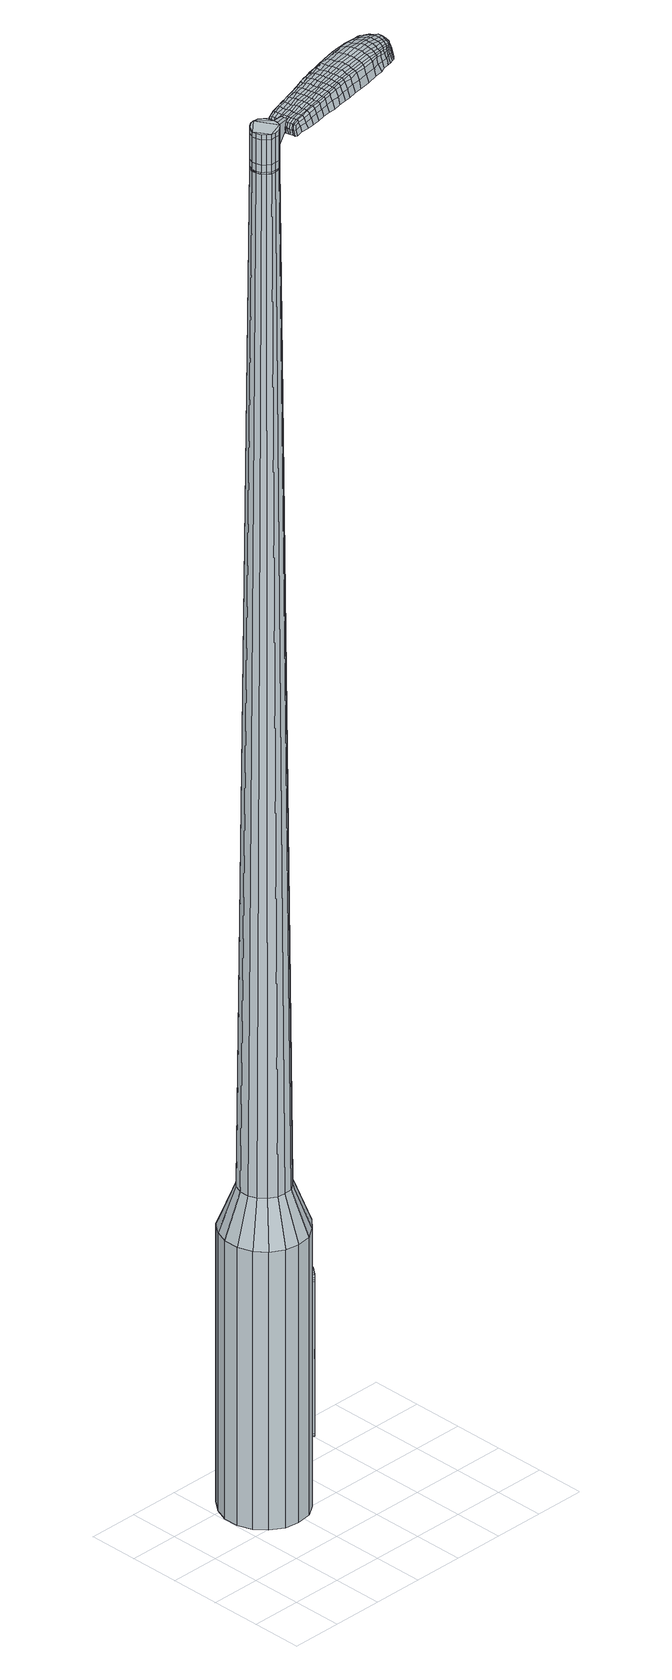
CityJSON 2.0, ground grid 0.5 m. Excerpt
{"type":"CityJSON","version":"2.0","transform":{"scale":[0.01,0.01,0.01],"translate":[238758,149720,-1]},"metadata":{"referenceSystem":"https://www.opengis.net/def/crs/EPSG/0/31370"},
"CityObjects":{
"object1":{"type":"GenericCityObject","attributes":{"cluster":752,"mean_distance_to_centroid":0.268,"new_centroid_x":238758.92,"new_centroid_y":149721.29,"mean_distance_to_camera":9.26,"H1":6.99,"H2":6.5,"Z_final":108.87,"cluster2":-1,"proj_x":238759.28,"proj_y":149723.39,"id_line":48006,"bearing_l":279.86,"distance":2.13,"orientation":"left","G_obj":9.86},"geometry":[{"type":"MultiSurface","lod":"2","boundaries":[[[0,1,2,3]],[[1,4,5,2]],[[4,6,7,5]],[[6,8,9,7]],[[8,10,11,9]],[[10,12,13,11]],[[12,14,15,13]],[[14,16,17,15]],[[16,18,19,17]],[[18,20,21,19]],[[20,22,23,21]],[[22,24,25,23]],[[24,26,27,25]],[[26,28,29,27]],[[28,30,31,29]],[[30,32,33,31]],[[32,34,35,33]],[[34,0,3,35]],[[36,37,38,39]],[[38,40,41,42]],[[41,43,42]],[[42,44,45,46]],[[45,47,46]],[[46,48,49,50]],[[49,51,50]],[[42,46,50,38]],[[50,52,39,38]],[[53,36,39]],[[2,5,7,35]],[[7,9,11,15]],[[11,13,15]],[[15,17,19,23]],[[19,21,23]],[[23,25,27,31]],[[27,29,31]],[[15,23,31,7]],[[31,33,35,7]],[[3,2,35]],[[1,0,54,55]],[[0,34,56,54]],[[34,32,57,56]],[[32,30,58,57]],[[30,28,59,58]],[[28,26,60,59]],[[26,24,61,60]],[[24,22,62,61]],[[22,20,63,62]],[[20,18,64,63]],[[18,16,65,64]],[[16,14,66,65]],[[14,12,67,66]],[[12,10,68,67]],[[10,8,69,68]],[[8,6,70,69]],[[6,4,71,70]],[[4,1,55,71]],[[55,54,72,73]],[[54,56,74,72]],[[56,57,75,74]],[[57,58,76,75]],[[58,59,77,76]],[[59,60,78,77]],[[60,61,79,78]],[[61,62,80,79]],[[62,63,81,80]],[[63,64,82,81]],[[64,65,83,82]],[[65,66,84,83]],[[66,67,85,84]],[[67,68,86,85]],[[68,69,87,86]],[[69,70,88,87]],[[70,71,89,88]],[[71,55,73,89]],[[72,90,91,73]],[[92,93,90,72]],[[75,94,93,92]],[[95,96,94,75]],[[97,98,96,95]],[[99,100,98,97]],[[79,101,100,99]],[[80,102,101,79]],[[103,104,102,80]],[[105,106,104,103]],[[107,108,106,105]],[[84,109,108,107]],[[110,111,109,84]],[[86,112,111,110]],[[113,114,112,86]],[[115,116,114,113]],[[117,118,116,115]],[[73,91,118,117]],[[119,120,121,122]],[[123,119,122,124]],[[125,123,124,126]],[[127,125,126,128]],[[129,127,128,130]],[[131,129,130,132]],[[133,131,132,134]],[[135,133,134,136]],[[137,135,136,138]],[[139,137,138,140]],[[141,139,140,142]],[[143,141,142,144]],[[145,143,144,146]],[[147,145,146,148]],[[149,147,148,150]],[[151,149,150,152]],[[74,92,72]],[[74,75,92]],[[76,95,75]],[[76,77,97,95]],[[77,78,99,97]],[[78,79,99]],[[81,103,80]],[[81,82,105,103]],[[82,83,107,105]],[[83,84,107]],[[85,110,84]],[[85,86,110]],[[87,113,86]],[[87,88,115,113]],[[88,89,117,115]],[[89,73,117]],[[153,118,91]],[[153,154,116,118]],[[154,155,114,116]],[[155,112,114]],[[156,111,112]],[[156,109,111]],[[157,108,109]],[[157,158,106,108]],[[158,159,104,106]],[[159,102,104]],[[160,100,101]],[[160,161,98,100]],[[161,162,96,98]],[[162,94,96]],[[163,93,94]],[[163,90,93]],[[39,52,151,164]],[[91,90,165,152]],[[53,39,164,120]],[[90,163,121,165]],[[36,53,120,119]],[[163,94,122,121]],[[37,36,119,123]],[[94,162,124,122]],[[38,37,123,125]],[[162,161,126,124]],[[40,38,125,127]],[[161,160,128,126]],[[41,40,127,129]],[[160,101,130,128]],[[43,41,129,131]],[[101,102,132,130]],[[42,43,131,133]],[[102,159,134,132]],[[44,42,133,135]],[[159,158,136,134]],[[45,44,135,137]],[[158,157,138,136]],[[47,45,137,139]],[[157,109,140,138]],[[46,47,139,141]],[[109,156,142,140]],[[48,46,141,143]],[[156,112,144,142]],[[49,48,143,145]],[[112,155,146,144]],[[51,49,145,147]],[[155,154,148,146]],[[50,51,147,149]],[[154,153,150,148]],[[52,50,149,151]],[[153,91,152,150]],[[151,152,166,167]],[[152,165,168,166]],[[165,121,169,168]],[[121,120,170,169]],[[120,164,171,170]],[[164,151,167,171]],[[172,173,174,175]],[[176,172,175,177]],[[172,176,178,179]],[[173,172,179,180]],[[181,182,183,184]],[[185,181,184,186]],[[181,185,187,188]],[[182,181,188,189]],[[190,191,192,193]],[[194,190,193,195]],[[190,194,196,197]],[[191,190,197,198]],[[199,200,201,202]],[[203,199,202,204]],[[199,203,205,206]],[[200,199,206,207]],[[208,209,210,211]],[[212,208,211,213]],[[208,212,214,215]],[[209,208,215,216]],[[217,218,219,220]],[[221,217,220,222]],[[217,221,223,224]],[[218,217,224,225]],[[226,227,228,229]],[[218,226,229,219]],[[226,218,225,230]],[[227,226,230,231]],[[232,233,234,235]],[[227,232,235,228]],[[232,227,231,236]],[[233,232,236,237]],[[238,176,177,239]],[[233,238,239,234]],[[238,233,237,240]],[[176,238,240,178]],[[241,242,243,244]],[[245,241,244,246]],[[241,245,247,248]],[[242,241,248,249]],[[250,251,252,253]],[[242,250,253,243]],[[250,242,249,254]],[[251,250,254,255]],[[256,257,258,259]],[[251,256,259,252]],[[256,251,255,260]],[[257,256,260,261]],[[262,263,264,265]],[[257,262,265,258]],[[262,257,261,266]],[[263,262,266,267]],[[268,173,180,269]],[[263,268,269,264]],[[268,263,267,270]],[[173,268,270,174]],[[271,272,273,274]],[[275,271,274,276]],[[271,275,277,278]],[[272,271,278,279]],[[280,281,282,283]],[[272,280,283,273]],[[280,272,279,284]],[[281,280,284,285]],[[286,287,288,289]],[[281,286,289,282]],[[286,281,285,290]],[[287,286,290,291]],[[292,185,186,293]],[[287,292,293,288]],[[292,287,291,294]],[[185,292,294,187]],[[295,296,297,298]],[[299,295,298,300]],[[295,299,301,302]],[[296,295,302,303]],[[304,305,306,307]],[[296,304,307,297]],[[304,296,303,308]],[[305,304,308,309]],[[310,311,312,313]],[[305,310,313,306]],[[310,305,309,314]],[[311,310,314,315]],[[316,317,318,319]],[[311,316,319,312]],[[316,311,315,320]],[[317,316,320,321]],[[322,182,189,323]],[[317,322,323,318]],[[322,317,321,324]],[[182,322,324,183]],[[325,211,210,326]],[[327,325,326,328]],[[325,327,329,330]],[[211,325,330,213]],[[331,327,328,332]],[[333,331,332,334]],[[331,333,335,336]],[[327,331,336,329]],[[337,333,334,338]],[[339,337,338,340]],[[337,339,341,342]],[[333,337,342,335]],[[343,339,340,344]],[[345,343,344,346]],[[343,345,347,348]],[[339,343,348,341]],[[349,345,346,350]],[[200,349,350,201]],[[349,200,207,351]],[[345,349,351,347]],[[352,353,198,197]],[[354,352,197,196]],[[352,354,355,356]],[[353,352,356,357]],[[358,359,357,356]],[[360,358,356,355]],[[358,360,361,362]],[[359,358,362,363]],[[364,365,363,362]],[[366,364,362,361]],[[364,366,367,368]],[[365,364,368,369]],[[370,371,369,368]],[[372,370,368,367]],[[370,372,205,203]],[[371,370,203,204]],[[373,374,375,376]],[[275,373,376,277]],[[373,275,276,377]],[[374,373,377,378]],[[379,194,195,380]],[[374,379,380,375]],[[379,374,378,381]],[[194,379,381,196]],[[382,383,384,385]],[[221,382,385,223]],[[382,221,222,386]],[[383,382,386,387]],[[388,389,390,391]],[[383,388,391,384]],[[388,383,387,392]],[[389,388,392,393]],[[394,191,198,395]],[[389,394,395,390]],[[394,389,393,396]],[[191,394,396,192]],[[397,398,399,400]],[[179,397,400,180]],[[397,179,178,401]],[[398,397,401,402]],[[403,404,405,406]],[[398,403,406,399]],[[403,398,402,407]],[[404,403,407,408]],[[409,202,201,410]],[[404,409,410,405]],[[409,404,408,411]],[[202,409,411,204]],[[412,413,414,415]],[[184,412,415,186]],[[412,184,183,416]],[[413,412,416,417]],[[418,206,205,419]],[[413,418,419,414]],[[418,413,417,420]],[[206,418,420,207]],[[421,422,423,424]],[[299,421,424,301]],[[421,299,300,425]],[[422,421,425,426]],[[427,212,213,428]],[[422,427,428,423]],[[427,422,426,429]],[[212,427,429,214]],[[430,431,432,433]],[[245,430,433,247]],[[430,245,246,434]],[[431,430,434,435]],[[436,437,438,439]],[[431,436,439,432]],[[436,431,435,440]],[[437,436,440,441]],[[442,209,216,443]],[[437,442,443,438]],[[442,437,441,444]],[[209,442,444,210]],[[445,446,435,434]],[[244,445,434,246]],[[445,244,243,447]],[[446,445,447,448]],[[449,450,441,440]],[[446,449,440,435]],[[449,446,448,451]],[[450,449,451,452]],[[453,326,210,444]],[[450,453,444,441]],[[453,450,452,454]],[[326,453,454,328]],[[455,456,457,458]],[[302,455,458,303]],[[455,302,301,424]],[[456,455,424,423]],[[459,330,329,460]],[[456,459,460,457]],[[459,456,423,428]],[[330,459,428,213]],[[461,462,448,447]],[[253,461,447,243]],[[461,253,252,463]],[[462,461,463,464]],[[465,466,452,451]],[[462,465,451,448]],[[465,462,464,467]],[[466,465,467,468]],[[469,332,328,454]],[[466,469,454,452]],[[469,466,468,470]],[[332,469,470,334]],[[471,472,473,474]],[[308,471,474,309]],[[471,308,303,458]],[[472,471,458,457]],[[475,336,335,476]],[[472,475,476,473]],[[475,472,457,460]],[[336,475,460,329]],[[477,478,464,463]],[[259,477,463,252]],[[477,259,258,479]],[[478,477,479,480]],[[481,482,468,467]],[[478,481,467,464]],[[481,478,480,483]],[[482,481,483,484]],[[485,338,334,470]],[[482,485,470,468]],[[485,482,484,486]],[[338,485,486,340]],[[487,488,489,490]],[[314,487,490,315]],[[487,314,309,474]],[[488,487,474,473]],[[491,342,341,492]],[[488,491,492,489]],[[491,488,473,476]],[[342,491,476,335]],[[493,494,480,479]],[[265,493,479,258]],[[493,265,264,495]],[[494,493,495,496]],[[497,498,484,483]],[[494,497,483,480]],[[497,494,496,499]],[[498,497,499,500]],[[501,344,340,486]],[[498,501,486,484]],[[501,498,500,502]],[[344,501,502,346]],[[503,504,505,506]],[[320,503,506,321]],[[503,320,315,490]],[[504,503,490,489]],[[507,348,347,508]],[[504,507,508,505]],[[507,504,489,492]],[[348,507,492,341]],[[509,510,496,495]],[[269,509,495,264]],[[509,269,180,400]],[[510,509,400,399]],[[511,512,500,499]],[[510,511,499,496]],[[511,510,399,406]],[[512,511,406,405]],[[513,350,346,502]],[[512,513,502,500]],[[513,512,405,410]],[[350,513,410,201]],[[514,515,417,416]],[[324,514,416,183]],[[514,324,321,506]],[[515,514,506,505]],[[516,351,207,420]],[[515,516,420,417]],[[516,515,505,508]],[[351,516,508,347]],[[517,518,378,377]],[[274,517,377,276]],[[517,274,273,519]],[[518,517,519,520]],[[521,354,196,381]],[[518,521,381,378]],[[521,518,520,522]],[[354,521,522,355]],[[523,524,525,526]],[[224,523,526,225]],[[523,224,223,385]],[[524,523,385,384]],[[527,528,529,530]],[[524,527,530,525]],[[527,524,384,391]],[[528,527,391,390]],[[531,353,357,532]],[[528,531,532,529]],[[531,528,390,395]],[[353,531,395,198]],[[533,534,520,519]],[[283,533,519,273]],[[533,283,282,535]],[[534,533,535,536]],[[537,360,355,522]],[[534,537,522,520]],[[537,534,536,538]],[[360,537,538,361]],[[539,540,541,542]],[[230,539,542,231]],[[539,230,225,526]],[[540,539,526,525]],[[543,544,545,546]],[[540,543,546,541]],[[543,540,525,530]],[[544,543,530,529]],[[547,359,363,548]],[[544,547,548,545]],[[547,544,529,532]],[[359,547,532,357]],[[549,550,536,535]],[[289,549,535,282]],[[549,289,288,551]],[[550,549,551,552]],[[553,366,361,538]],[[550,553,538,536]],[[553,550,552,554]],[[366,553,554,367]],[[555,556,557,558]],[[236,555,558,237]],[[555,236,231,542]],[[556,555,542,541]],[[559,560,561,562]],[[556,559,562,557]],[[559,556,541,546]],[[560,559,546,545]],[[563,365,369,564]],[[560,563,564,561]],[[563,560,545,548]],[[365,563,548,363]],[[565,566,552,551]],[[293,565,551,288]],[[565,293,186,415]],[[566,565,415,414]],[[567,372,367,554]],[[566,567,554,552]],[[567,566,414,419]],[[372,567,419,205]],[[568,569,402,401]],[[240,568,401,178]],[[568,240,237,558]],[[569,568,558,557]],[[570,571,408,407]],[[569,570,407,402]],[[570,569,557,562]],[[571,570,562,561]],[[572,371,204,411]],[[571,572,411,408]],[[572,571,561,564]],[[371,572,564,369]],[[573,574,575,576]],[[576,575,577,578]],[[579,577,575,580]],[[580,575,574,581]],[[582,583,584,585]],[[585,584,586,587]],[[588,586,584,589]],[[589,584,583,590]],[[591,592,593,594]],[[594,593,595,596]],[[597,595,593,598]],[[598,593,592,599]],[[600,601,602,603]],[[603,602,604,605]],[[606,604,602,607]],[[607,602,601,608]],[[609,610,611,612]],[[612,611,613,614]],[[615,613,611,616]],[[616,611,610,617]],[[618,619,620,621]],[[621,620,622,623]],[[624,622,620,625]],[[625,620,619,626]],[[627,628,629,630]],[[630,629,619,618]],[[626,619,629,631]],[[631,629,628,632]],[[633,634,635,636]],[[636,635,628,627]],[[632,628,635,637]],[[637,635,634,638]],[[578,577,639,640]],[[640,639,634,633]],[[638,634,639,641]],[[641,639,577,579]],[[642,643,644,645]],[[645,644,646,647]],[[648,646,644,649]],[[649,644,643,650]],[[651,652,653,654]],[[654,653,643,642]],[[650,643,653,655]],[[655,653,652,656]],[[657,658,659,660]],[[660,659,652,651]],[[656,652,659,661]],[[661,659,658,662]],[[663,664,665,666]],[[666,665,658,657]],[[662,658,665,667]],[[667,665,664,668]],[[581,574,669,670]],[[670,669,664,663]],[[668,664,669,671]],[[671,669,574,573]],[[672,673,674,675]],[[675,674,676,677]],[[678,676,674,679]],[[679,674,673,680]],[[681,682,683,684]],[[684,683,673,672]],[[680,673,683,685]],[[685,683,682,686]],[[687,688,689,690]],[[690,689,682,681]],[[686,682,689,691]],[[691,689,688,692]],[[587,586,693,694]],[[694,693,688,687]],[[692,688,693,695]],[[695,693,586,588]],[[696,697,698,699]],[[699,698,700,701]],[[702,700,698,703]],[[703,698,697,704]],[[705,706,707,708]],[[708,707,697,696]],[[704,697,707,709]],[[709,707,706,710]],[[711,712,713,714]],[[714,713,706,705]],[[710,706,713,715]],[[715,713,712,716]],[[717,718,719,720]],[[720,719,712,711]],[[716,712,719,721]],[[721,719,718,722]],[[590,583,723,724]],[[724,723,718,717]],[[722,718,723,725]],[[725,723,583,582]],[[609,612,726,727]],[[727,726,728,729]],[[730,728,726,731]],[[731,726,612,614]],[[729,728,732,733]],[[733,732,734,735]],[[736,734,732,737]],[[737,732,728,730]],[[735,734,738,739]],[[739,738,740,741]],[[742,740,738,743]],[[743,738,734,736]],[[741,740,744,745]],[[745,744,746,747]],[[748,746,744,749]],[[749,744,740,742]],[[747,746,750,751]],[[751,750,601,600]],[[608,601,750,752]],[[752,750,746,748]],[[599,753,754,598]],[[598,754,755,597]],[[756,755,754,757]],[[757,754,753,758]],[[758,759,760,757]],[[757,760,761,756]],[[762,761,760,763]],[[763,760,759,764]],[[764,765,766,763]],[[763,766,767,762]],[[768,767,766,769]],[[769,766,765,770]],[[770,771,772,769]],[[769,772,773,768]],[[606,773,772,604]],[[604,772,771,605]],[[774,775,776,777]],[[777,776,676,678]],[[677,676,776,778]],[[778,776,775,779]],[[596,595,780,781]],[[781,780,775,774]],[[779,775,780,782]],[[782,780,595,597]],[[783,784,785,786]],[[786,785,622,624]],[[623,622,785,787]],[[787,785,784,788]],[[789,790,791,792]],[[792,791,784,783]],[[788,784,791,793]],[[793,791,790,794]],[[599,592,795,796]],[[796,795,790,789]],[[794,790,795,797]],[[797,795,592,591]],[[798,799,800,801]],[[801,800,580,581]],[[579,580,800,802]],[[802,800,799,803]],[[804,805,806,807]],[[807,806,799,798]],[[803,799,806,808]],[[808,806,805,809]],[[600,603,810,811]],[[811,810,805,804]],[[809,805,810,812]],[[812,810,603,605]],[[813,814,815,816]],[[816,815,585,587]],[[582,585,815,817]],[[817,815,814,818]],[[606,607,819,820]],[[820,819,814,813]],[[818,814,819,821]],[[821,819,607,608]],[[822,823,824,825]],[[825,824,700,702]],[[700,824,701]],[[701,824,823,826]],[[614,613,827,828]],[[828,827,823,822]],[[826,823,827,829]],[[829,827,613,615]],[[830,831,832]],[[832,831,646,648]],[[647,646,831,833]],[[833,831,830,834]],[[835,836,837,838]],[[838,837,830,832]],[[834,830,837,839]],[[839,837,836,840]],[[617,610,841,842]],[[842,841,836,835]],[[840,836,841,843]],[[843,841,610,609]],[[834,844,845,833]],[[833,845,645,647]],[[642,645,845,846]],[[846,845,844,847]],[[840,848,849,839]],[[839,849,844,834]],[[847,844,849,850]],[[850,849,848,851]],[[609,727,852,843]],[[843,852,848,840]],[[851,848,852,853]],[[853,852,727,729]],[[854,855,856,857]],[[857,856,703,704]],[[702,703,856,825]],[[825,856,855,822]],[[730,731,858,859]],[[859,858,855,854]],[[822,855,858,828]],[[828,858,731,614]],[[847,860,861,846]],[[846,861,654,642]],[[651,654,861,862]],[[862,861,860,863]],[[851,864,865,850]],[[850,865,860,847]],[[863,860,865,866]],[[866,865,864,867]],[[729,733,868,853]],[[853,868,864,851]],[[867,864,868,869]],[[869,868,733,735]],[[870,871,872,873]],[[873,872,709,710]],[[704,709,872,857]],[[857,872,871,854]],[[736,737,874,875]],[[875,874,871,870]],[[854,871,874,859]],[[859,874,737,730]],[[863,876,877,862]],[[862,877,660,651]],[[657,660,877,878]],[[878,877,876,879]],[[867,880,881,866]],[[866,881,876,863]],[[879,876,881,882]],[[882,881,880,883]],[[735,739,884,869]],[[869,884,880,867]],[[883,880,884,885]],[[885,884,739,741]],[[886,887,888,889]],[[889,888,715,716]],[[710,715,888,873]],[[873,888,887,870]],[[742,743,890,891]],[[891,890,887,886]],[[870,887,890,875]],[[875,890,743,736]],[[879,892,893,878]],[[878,893,666,657]],[[663,666,893,894]],[[894,893,892,895]],[[883,896,897,882]],[[882,897,892,879]],[[895,892,897,898]],[[898,897,896,899]],[[741,745,900,885]],[[885,900,896,883]],[[899,896,900,901]],[[901,900,745,747]],[[902,903,904,905]],[[905,904,721,722]],[[716,721,904,889]],[[889,904,903,886]],[[748,749,906,907]],[[907,906,903,902]],[[886,903,906,891]],[[891,906,749,742]],[[895,908,909,894]],[[894,909,670,663]],[[581,670,909,801]],[[801,909,908,798]],[[899,910,911,898]],[[898,911,908,895]],[[798,908,911,807]],[[807,911,910,804]],[[747,751,912,901]],[[901,912,910,899]],[[804,910,912,811]],[[811,912,751,600]],[[818,913,914,817]],[[817,914,725,582]],[[722,725,914,905]],[[905,914,913,902]],[[608,752,915,821]],[[821,915,913,818]],[[902,913,915,907]],[[907,915,752,748]],[[779,916,917,778]],[[778,917,675,677]],[[672,675,917,918]],[[918,917,916,919]],[[597,755,920,782]],[[782,920,916,779]],[[919,916,920,921]],[[921,920,755,756]],[[922,923,924,925]],[[925,924,625,626]],[[624,625,924,786]],[[786,924,923,783]],[[926,927,928,929]],[[929,928,923,922]],[[783,923,928,792]],[[792,928,927,789]],[[758,753,930,931]],[[931,930,927,926]],[[789,927,930,796]],[[796,930,753,599]],[[919,932,933,918]],[[918,933,684,672]],[[681,684,933,934]],[[934,933,932,935]],[[756,761,936,921]],[[921,936,932,919]],[[935,932,936,937]],[[937,936,761,762]],[[938,939,940,941]],[[941,940,631,632]],[[626,631,940,925]],[[925,940,939,922]],[[942,943,944,945]],[[945,944,939,938]],[[922,939,944,929]],[[929,944,943,926]],[[764,759,946,947]],[[947,946,943,942]],[[926,943,946,931]],[[931,946,759,758]],[[935,948,949,934]],[[934,949,690,681]],[[687,690,949,950]],[[950,949,948,951]],[[762,767,952,937]],[[937,952,948,935]],[[951,948,952,953]],[[953,952,767,768]],[[954,955,956,957]],[[957,956,637,638]],[[632,637,956,941]],[[941,956,955,938]],[[958,959,960,961]],[[961,960,955,954]],[[938,955,960,945]],[[945,960,959,942]],[[770,765,962,963]],[[963,962,959,958]],[[942,959,962,947]],[[947,962,765,764]],[[951,964,965,950]],[[950,965,694,687]],[[587,694,965,816]],[[816,965,964,813]],[[768,773,966,953]],[[953,966,964,951]],[[813,964,966,820]],[[820,966,773,606]],[[803,967,968,802]],[[802,968,641,579]],[[638,641,968,957]],[[957,968,967,954]],[[809,969,970,808]],[[808,970,967,803]],[[954,967,970,961]],[[961,970,969,958]],[[605,771,971,812]],[[812,971,969,809]],[[958,969,971,963]],[[963,971,771,770]],[[573,576,175,174]],[[576,578,177,175]],[[588,589,188,187]],[[589,590,189,188]],[[591,594,193,192]],[[594,596,195,193]],[[615,616,215,214]],[[616,617,216,215]],[[618,621,220,219]],[[621,623,222,220]],[[627,630,229,228]],[[630,618,219,229]],[[633,636,235,234]],[[636,627,228,235]],[[578,640,239,177]],[[640,633,234,239]],[[648,649,248,247]],[[649,650,249,248]],[[650,655,254,249]],[[655,656,255,254]],[[656,661,260,255]],[[661,662,261,260]],[[662,667,266,261]],[[667,668,267,266]],[[668,671,270,267]],[[671,573,174,270]],[[678,679,278,277]],[[679,680,279,278]],[[680,685,284,279]],[[685,686,285,284]],[[686,691,290,285]],[[691,692,291,290]],[[692,695,294,291]],[[695,588,187,294]],[[696,699,298,297]],[[699,701,300,298]],[[705,708,307,306]],[[708,696,297,307]],[[711,714,313,312]],[[714,705,306,313]],[[717,720,319,318]],[[720,711,312,319]],[[590,724,323,189]],[[724,717,318,323]],[[774,777,376,375]],[[777,678,277,376]],[[596,781,380,195]],[[781,774,375,380]],[[623,787,386,222]],[[787,788,387,386]],[[788,793,392,387]],[[793,794,393,392]],[[794,797,396,393]],[[797,591,192,396]],[[701,425,300]],[[701,826,426,425]],[[826,829,429,426]],[[829,615,214,429]],[[832,433,432]],[[832,648,247,433]],[[835,838,439,438]],[[838,832,432,439]],[[617,842,443,216]],[[842,835,438,443]],[[972,973,974,975]],[[976,977,975,974]],[[978,979,980,981]],[[982,983,984,985]],[[973,986,987,974]],[[988,976,974,987]],[[989,978,981,990]],[[991,992,983,982]],[[986,993,994,987]],[[994,995,988,987]],[[996,989,990,997]],[[998,992,991,999]],[[993,1000,1001,994]],[[1001,1002,995,994]],[[1003,996,997,1004]],[[1005,998,999,1006]],[[1007,1008,1009,1010]],[[1011,1012,1008,1007]],[[1011,1013,1014,1012]],[[1013,1015,1016,1014]],[[1017,1018,1019,1020]],[[1021,1022,1018,1017]],[[1023,1024,1022,1021]],[[1025,1026,1024,1023]],[[1020,1009,1008,1017]],[[1017,1008,1012,1021]],[[1012,1014,1023,1021]],[[1014,1016,1025,1023]],[[981,980,977,976]],[[990,981,976,988]],[[995,997,990,988]],[[1002,1004,997,995]],[[982,985,979,978]],[[991,982,978,989]],[[999,991,989,996]],[[1006,999,996,1003]],[[983,1007,1010,984]],[[992,1011,1007,983]],[[1013,1011,992,998]],[[1015,1013,998,1005]],[[1027,1028,1029,1030]],[[1029,1031,1032,1033]],[[1029,1033,1034,1035]],[[1029,1035,1030]],[[1036,1027,1030,1037]],[[1038,1037,1030,1039]],[[1040,1039,1030]],[[1041,1029,1028,1042]],[[1043,1041,1042,1044]],[[1045,1043,1044,1046]],[[1047,1045,1046,1048]],[[1049,1047,1048,1050]],[[1050,1051,1052,1053]],[[1050,1053,1054,1055]],[[1050,1055,1056,1057]],[[1056,1058,1059,1060]],[[1056,1060,1061,1062]],[[1056,1062,1057]],[[1050,1057,1049]],[[1063,1064,1028,1027]],[[1065,1066,1031,1029]],[[1067,1068,1040,1030]],[[1064,1069,1042,1028]],[[1070,1065,1029,1041]],[[1069,1071,1044,1042]],[[1072,1070,1041,1043]],[[1071,1073,1046,1044]],[[1074,1072,1043,1045]],[[1073,1075,1048,1046]],[[1076,1074,1045,1047]],[[1075,1077,1050,1048]],[[1078,1076,1047,1049]],[[1077,1079,1051,1050]],[[1080,1081,1058,1056]],[[1082,1078,1049,1057]],[[1052,1051,1079,1083]],[[1053,1052,1083,1084]],[[1054,1053,1084,1085]],[[1055,1054,1085,1086]],[[1056,1055,1086,1080]],[[1087,1063,1027,1036]],[[1088,1087,1036,1037]],[[1089,1088,1037,1038]],[[1090,1089,1038,1039]],[[1068,1090,1039,1040]],[[1032,1031,1066,1091]],[[1059,1058,1081,1092]],[[1033,1032,1091,1093]],[[1034,1033,1093,1094]],[[1035,1034,1094,1095]],[[1030,1035,1095,1067]],[[1060,1059,1092,1096]],[[1061,1060,1096,1097]],[[1062,1061,1097,1098]],[[1057,1062,1098,1082]]]}]}
},
"vertices":[
[135,138,384],[135,124,384],[135,124,96],[135,138,96],[130,110,384],[130,110,96],[120,99,384],[120,99,96],[108,91,384],[108,91,96],[93,89,384],[93,89,96],[79,91,384],[79,91,96],[66,99,384],[66,99,96],[57,110,384],[57,110,96],[52,124,384],[52,124,96],[52,139,384],[52,139,96],[57,152,384],[57,152,96],[66,164,384],[66,164,96],[79,171,384],[79,171,96],[93,173,384],[93,173,96],[108,171,384],[108,171,96],[121,163,384],[121,163,96],[130,152,384],[130,152,96],[102,141,1524],[98,144,1524],[93,145,1524],[106,133,1524],[89,144,1524],[85,141,1524],[80,133,1524],[82,138,1524],[80,129,1524],[82,124,1524],[89,118,1524],[85,121,1524],[93,118,1524],[98,118,1524],[105,124,1524],[102,121,1524],[106,129,1524],[105,138,1524],[118,135,429],[118,127,429],[115,144,429],[109,150,429],[102,155,429],[93,156,429],[85,155,429],[77,150,429],[71,144,429],[68,136,429],[68,127,429],[71,119,429],[77,112,429],[85,107,429],[93,106,429],[102,107,429],[109,112,429],[115,118,429],[106,133,1483],[106,129,1483],[105,138,1483],[102,141,1483],[98,144,1483],[93,145,1483],[89,144,1483],[85,141,1483],[82,138,1483],[80,133,1483],[80,129,1483],[82,124,1483],[85,121,1483],[89,118,1483],[93,118,1483],[98,118,1483],[102,121,1483],[105,124,1483],[106,133,1485],[106,129,1485],[104,138,1483],[104,138,1485],[102,141,1485],[98,143,1483],[98,143,1485],[93,144,1483],[93,144,1485],[89,143,1483],[89,143,1485],[85,141,1485],[82,138,1485],[81,133,1483],[81,133,1485],[81,129,1483],[81,129,1485],[82,125,1483],[82,125,1485],[85,121,1485],[89,119,1483],[89,119,1485],[93,118,1485],[98,119,1483],[98,119,1485],[101,121,1483],[101,121,1485],[104,125,1483],[104,125,1485],[102,141,1519],[105,138,1519],[105,138,1493],[102,141,1493],[98,144,1519],[98,144,1493],[93,145,1519],[93,145,1493],[89,144,1519],[89,144,1493],[85,141,1519],[85,141,1493],[82,138,1519],[82,138,1493],[80,133,1519],[80,133,1493],[80,129,1519],[80,129,1493],[82,124,1519],[82,124,1493],[85,121,1519],[85,121,1493],[89,118,1519],[89,118,1493],[93,118,1519],[93,118,1493],[98,118,1519],[98,118,1493],[102,121,1519],[102,121,1493],[105,124,1519],[105,124,1493],[106,129,1519],[106,129,1493],[105,124,1485],[102,121,1485],[98,118,1485],[89,118,1485],[82,124,1485],[80,129,1485],[80,133,1485],[89,144,1485],[93,145,1485],[98,144,1485],[105,138,1485],[106,133,1519],[106,133,1493],[125,133,1513],[125,133,1518],[125,137,1513],[124,140,1513],[124,140,1518],[125,137,1518],[201,130,1519],[194,129,1518],[196,128,1509],[203,129,1510],[210,131,1519],[211,130,1510],[209,133,1526],[200,131,1525],[193,131,1525],[195,168,1519],[188,167,1518],[187,165,1525],[194,166,1525],[203,170,1519],[203,168,1526],[204,171,1510],[196,170,1510],[189,168,1509],[270,163,1519],[271,160,1519],[272,160,1513],[271,164,1513],[268,167,1519],[269,167,1513],[267,167,1524],[269,163,1524],[269,159,1524],[197,151,1530],[190,149,1529],[190,146,1529],[198,147,1530],[206,152,1531],[207,149,1531],[205,156,1530],[196,154,1530],[189,153,1529],[118,137,1512],[118,134,1512],[119,134,1517],[119,137,1517],[117,140,1512],[118,140,1517],[118,140,1506],[119,137,1506],[119,134,1506],[259,142,1519],[256,141,1519],[257,139,1512],[260,140,1512],[262,143,1518],[263,141,1512],[261,143,1522],[259,143,1523],[256,142,1524],[252,139,1519],[246,138,1519],[247,137,1512],[253,138,1512],[251,140,1524],[245,139,1525],[240,137,1519],[233,135,1519],[234,134,1511],[242,135,1511],[239,138,1526],[232,136,1526],[221,133,1519],[223,132,1510],[220,134,1526],[128,122,1513],[135,122,1513],[134,123,1518],[127,123,1517],[122,121,1512],[123,122,1516],[123,120,1506],[129,121,1507],[137,121,1507],[143,123,1514],[150,124,1515],[149,125,1520],[142,124,1519],[144,122,1507],[152,123,1507],[158,125,1515],[165,126,1516],[164,127,1522],[157,126,1521],[159,124,1508],[167,125,1508],[173,127,1517],[180,127,1517],[179,129,1524],[171,128,1523],[174,125,1508],[181,126,1509],[187,128,1518],[186,130,1524],[189,127,1509],[254,177,1519],[251,177,1519],[251,175,1524],[254,176,1523],[257,177,1518],[256,176,1522],[257,178,1512],[255,178,1512],[251,178,1512],[246,176,1519],[240,176,1519],[240,174,1525],[246,175,1524],[247,178,1512],[241,177,1512],[234,175,1519],[226,174,1519],[226,172,1526],[234,174,1526],[235,177,1511],[227,176,1511],[215,172,1519],[214,170,1526],[216,174,1510],[123,151,1513],[130,153,1513],[131,154,1507],[124,153,1507],[117,150,1512],[118,151,1506],[118,149,1516],[122,150,1517],[130,152,1518],[138,155,1514],[145,157,1515],[146,158,1507],[138,156,1507],[137,154,1519],[144,155,1520],[152,158,1515],[159,160,1516],[160,162,1508],[153,160,1508],[152,157,1521],[159,158,1522],[167,162,1517],[174,163,1517],[175,165,1509],[168,163,1508],[166,160,1523],[173,162,1524],[181,165,1518],[182,167,1509],[180,163,1524],[124,138,1519],[125,135,1519],[132,139,1520],[132,136,1520],[131,142,1520],[124,140,1519],[139,140,1522],[139,138,1522],[146,142,1523],[147,139,1523],[146,145,1523],[138,143,1521],[154,143,1524],[154,140,1524],[161,144,1525],[161,141,1525],[160,147,1525],[153,146,1524],[168,145,1526],[169,142,1526],[175,147,1527],[176,144,1527],[175,150,1527],[168,149,1526],[183,148,1528],[183,145,1528],[182,151,1528],[266,163,1527],[266,159,1527],[264,166,1526],[260,166,1527],[261,162,1528],[262,158,1528],[255,161,1529],[255,157,1529],[253,165,1528],[246,163,1530],[248,160,1530],[248,156,1530],[240,158,1531],[241,155,1531],[239,162,1530],[230,161,1531],[231,157,1531],[232,153,1531],[219,154,1531],[219,151,1531],[218,158,1531],[259,176,1518],[261,174,1519],[262,175,1513],[259,177,1513],[258,175,1523],[260,174,1523],[265,171,1519],[266,172,1513],[264,171,1524],[264,144,1518],[265,146,1518],[264,146,1523],[262,144,1523],[265,143,1513],[266,145,1513],[268,149,1519],[269,152,1519],[268,152,1524],[266,149,1523],[269,148,1513],[270,152,1513],[271,156,1519],[269,156,1524],[271,156,1513],[200,133,1528],[199,135,1528],[192,134,1528],[192,132,1527],[208,134,1528],[208,136,1529],[199,138,1529],[199,141,1530],[191,140,1529],[192,137,1528],[208,139,1529],[208,142,1530],[198,144,1530],[191,143,1529],[207,145,1531],[194,165,1528],[195,163,1529],[203,164,1529],[203,167,1528],[187,163,1527],[188,161,1528],[196,159,1529],[204,160,1530],[188,157,1528],[116,148,1512],[116,146,1512],[117,146,1517],[117,148,1517],[116,149,1506],[117,147,1506],[117,143,1512],[118,143,1517],[117,144,1506],[120,122,1512],[120,124,1512],[121,123,1506],[121,121,1506],[121,123,1517],[121,124,1517],[119,126,1512],[119,129,1512],[120,128,1506],[120,126,1506],[121,127,1517],[120,129,1517],[119,131,1512],[119,131,1506],[120,132,1517],[127,124,1519],[126,125,1519],[134,125,1520],[134,126,1520],[126,128,1519],[125,130,1519],[133,129,1520],[133,131,1520],[125,133,1519],[132,134,1520],[122,149,1519],[123,147,1519],[130,149,1520],[130,151,1520],[123,144,1519],[130,145,1520],[141,126,1521],[141,127,1521],[149,127,1522],[148,128,1522],[141,130,1521],[140,132,1521],[148,131,1522],[148,133,1523],[140,135,1522],[147,136,1523],[137,152,1521],[137,150,1521],[145,152,1522],[144,154,1522],[138,147,1521],[145,148,1522],[156,127,1523],[156,129,1523],[164,128,1524],[163,130,1524],[155,132,1523],[155,134,1524],[163,133,1525],[162,136,1525],[154,137,1524],[162,138,1525],[151,155,1523],[152,153,1523],[159,155,1524],[159,157,1524],[152,150,1524],[160,151,1525],[171,129,1525],[171,131,1525],[178,130,1526],[178,132,1526],[170,134,1526],[170,137,1526],[177,135,1527],[177,138,1527],[169,140,1526],[176,141,1527],[166,159,1525],[166,156,1525],[173,158,1526],[173,160,1526],[167,153,1526],[174,154,1527],[185,131,1527],[185,133,1527],[185,136,1527],[184,139,1528],[184,142,1528],[180,162,1527],[181,159,1527],[181,156,1528],[255,175,1525],[258,173,1525],[252,174,1526],[254,173,1526],[261,170,1526],[257,170,1527],[260,144,1525],[262,146,1525],[258,145,1526],[256,143,1525],[264,148,1525],[265,152,1526],[261,151,1527],[260,148,1526],[266,155,1526],[262,154,1527],[247,174,1526],[248,172,1527],[240,173,1527],[242,171,1528],[251,169,1528],[244,168,1529],[251,142,1526],[253,144,1527],[247,142,1528],[246,140,1527],[254,146,1527],[255,150,1528],[248,148,1529],[247,145,1528],[256,153,1528],[248,152,1530],[234,172,1528],[236,170,1529],[226,171,1528],[227,169,1529],[237,167,1529],[229,165,1530],[240,139,1528],[240,141,1528],[232,140,1529],[232,138,1528],[241,144,1529],[241,147,1530],[232,146,1530],[232,143,1530],[241,151,1530],[232,149,1531],[215,169,1529],[215,167,1529],[217,163,1530],[220,136,1528],[220,138,1529],[220,141,1530],[220,144,1530],[220,147,1531],[196,130,1509],[194,131,1518],[201,132,1518],[203,131,1509],[209,133,1519],[211,132,1510],[208,135,1525],[200,133,1525],[193,132,1525],[188,163,1525],[188,165,1518],[195,166,1518],[195,165,1525],[204,168,1519],[203,166,1525],[205,170,1510],[196,168,1509],[189,166,1509],[269,160,1513],[268,160,1519],[268,163,1519],[269,163,1513],[266,166,1519],[267,166,1513],[265,166,1524],[267,163,1524],[267,159,1524],[191,146,1528],[190,149,1528],[198,151,1529],[198,147,1529],[206,152,1529],[207,149,1529],[206,156,1529],[197,154,1529],[190,153,1528],[121,135,1516],[120,134,1512],[120,137,1512],[121,137,1516],[119,140,1512],[120,140,1516],[120,140,1506],[121,137,1506],[121,134,1506],[257,141,1512],[256,142,1519],[258,143,1518],[260,142,1512],[260,144,1518],[261,143,1512],[260,145,1522],[258,144,1523],[255,144,1523],[247,139,1512],[246,140,1519],[251,141,1519],[252,140,1512],[250,142,1524],[245,141,1525],[234,136,1511],[232,137,1519],[240,138,1519],[241,137,1511],[239,140,1525],[231,138,1526],[221,135,1519],[223,134,1510],[220,136,1526],[134,125,1518],[135,124,1513],[128,124,1513],[127,124,1517],[123,123,1512],[123,124,1515],[124,122,1506],[129,123,1506],[136,123,1507],[149,127,1520],[150,126,1514],[143,125,1514],[142,126,1519],[144,124,1507],[151,125,1507],[164,129,1522],[165,128,1516],[158,127,1515],[157,128,1521],[159,126,1508],[166,126,1508],[179,131,1523],[180,129,1517],[172,129,1516],[171,130,1522],[174,127,1508],[181,128,1508],[187,130,1517],[186,132,1524],[188,129,1509],[250,173,1523],[251,175,1519],[254,175,1518],[254,174,1523],[256,175,1518],[255,174,1522],[257,176,1512],[255,176,1512],[251,176,1512],[240,173,1525],[240,174,1519],[246,174,1519],[246,173,1524],[247,176,1512],[241,175,1512],[226,171,1526],[227,172,1519],[234,173,1519],[234,172,1525],[235,175,1511],[228,174,1511],[215,170,1519],[215,168,1526],[216,172,1510],[131,153,1507],[131,151,1513],[123,150,1513],[124,151,1506],[119,148,1512],[119,149,1506],[119,148,1515],[123,148,1517],[130,150,1518],[146,156,1507],[145,155,1514],[138,153,1514],[139,154,1507],[138,152,1519],[145,153,1520],[161,160,1508],[160,158,1516],[153,156,1515],[154,158,1508],[152,155,1521],[159,157,1522],[175,163,1508],[174,161,1517],[167,160,1516],[168,161,1508],[167,158,1522],[174,160,1523],[181,163,1517],[182,165,1509],[181,161,1524],[125,138,1518],[126,135,1518],[132,139,1519],[133,136,1519],[132,142,1519],[125,141,1518],[139,140,1520],[140,138,1520],[147,142,1521],[147,139,1521],[146,145,1521],[139,143,1520],[154,143,1523],[155,140,1523],[161,144,1524],[162,141,1524],[161,147,1524],[154,146,1523],[169,145,1525],[169,143,1525],[176,147,1526],[176,144,1526],[175,150,1526],[168,149,1525],[183,148,1527],[184,145,1527],[183,151,1527],[265,159,1526],[264,162,1526],[263,165,1525],[259,165,1526],[260,162,1526],[261,158,1526],[255,157,1528],[254,160,1528],[253,164,1527],[246,163,1528],[247,159,1529],[248,156,1529],[241,155,1530],[240,158,1530],[239,162,1529],[230,160,1530],[231,157,1530],[232,153,1530],[219,151,1530],[219,154,1530],[218,158,1530],[261,174,1513],[260,173,1518],[258,174,1518],[258,176,1512],[257,173,1523],[259,172,1523],[263,170,1519],[264,170,1513],[262,169,1523],[262,147,1523],[264,147,1518],[262,145,1518],[261,146,1523],[263,144,1512],[265,146,1512],[266,153,1523],[267,153,1519],[266,150,1519],[264,150,1523],[267,149,1513],[268,153,1513],[268,156,1519],[267,156,1524],[269,156,1513],[192,135,1527],[200,136,1527],[200,134,1527],[193,133,1526],[208,136,1527],[208,137,1528],[192,140,1528],[199,141,1528],[199,138,1528],[192,137,1527],[208,139,1528],[208,143,1529],[199,144,1529],[191,143,1528],[207,146,1529],[204,164,1528],[195,162,1527],[195,164,1527],[203,165,1527],[188,162,1526],[188,161,1527],[196,158,1528],[205,160,1528],[189,157,1527],[119,146,1516],[118,147,1512],[118,148,1512],[119,147,1516],[119,148,1506],[119,144,1512],[120,143,1516],[120,144,1506],[122,124,1512],[122,123,1512],[123,123,1506],[123,124,1516],[123,125,1516],[122,129,1506],[121,129,1512],[122,126,1512],[123,126,1506],[123,127,1516],[122,130,1516],[121,132,1512],[122,132,1506],[122,132,1516],[127,126,1518],[127,125,1518],[134,126,1519],[134,127,1519],[126,130,1518],[127,128,1518],[134,129,1519],[133,131,1519],[126,133,1518],[133,134,1519],[131,149,1519],[124,147,1518],[123,148,1518],[130,150,1519],[124,144,1518],[131,145,1519],[142,128,1520],[142,127,1520],[149,128,1521],[149,129,1521],[141,132,1520],[141,130,1520],[149,131,1521],[148,134,1521],[140,135,1520],[148,136,1521],[145,152,1521],[138,150,1520],[138,151,1520],[145,153,1521],[138,147,1520],[146,148,1521],[156,130,1522],[156,129,1522],[164,130,1523],[164,131,1523],[155,135,1522],[156,132,1522],[163,133,1523],[163,136,1524],[155,137,1523],[162,139,1524],[160,155,1523],[152,153,1522],[152,154,1522],[159,156,1523],[153,150,1522],[160,151,1523],[171,132,1524],[171,131,1524],[178,132,1525],[178,133,1525],[170,137,1525],[171,134,1524],[178,135,1525],[177,138,1526],[170,140,1525],[177,141,1526],[174,158,1525],[167,156,1524],[167,157,1524],[174,159,1525],[167,153,1524],[175,154,1525],[185,134,1526],[185,132,1526],[185,139,1527],[185,136,1526],[184,142,1527],[181,159,1526],[181,161,1526],[182,155,1526],[257,172,1524],[255,173,1524],[251,173,1525],[253,172,1525],[260,169,1525],[256,169,1525],[257,146,1525],[260,147,1524],[259,145,1524],[256,144,1525],[260,151,1526],[264,152,1525],[262,149,1524],[259,148,1525],[265,156,1525],[261,155,1526],[248,171,1526],[246,172,1526],[240,172,1526],[242,170,1527],[251,168,1526],[244,167,1527],[246,143,1527],[252,145,1526],[251,143,1526],[245,142,1526],[248,149,1528],[254,150,1527],[253,147,1526],[247,146,1527],[255,154,1527],[248,152,1528],[235,169,1527],[234,171,1527],[226,170,1527],[227,168,1528],[237,166,1528],[229,164,1529],[232,140,1528],[240,142,1527],[239,141,1527],[231,139,1527],[232,146,1529],[241,148,1529],[240,145,1528],[232,143,1528],[241,151,1529],[232,150,1530],[216,166,1528],[215,167,1528],[217,162,1529],[220,139,1528],[220,137,1528],[220,144,1529],[220,141,1529],[220,148,1530],[123,122,1508],[122,129,1508],[154,133,1509],[156,126,1509],[176,136,1510],[177,128,1510],[215,142,1512],[216,133,1512],[199,130,1511],[197,139,1511],[233,146,1513],[246,148,1514],[247,140,1514],[234,136,1513],[121,136,1508],[153,141,1509],[174,145,1510],[213,152,1512],[196,149,1511],[231,155,1513],[244,157,1514],[120,142,1508],[152,149,1509],[173,153,1510],[212,161,1512],[194,158,1511],[243,166,1514],[229,164,1513],[119,149,1508],[150,157,1509],[171,162,1510],[210,170,1512],[192,167,1511],[241,175,1514],[228,173,1513],[259,151,1514],[263,153,1514],[265,146,1514],[260,143,1514],[258,159,1514],[262,160,1514],[256,168,1514],[261,167,1514],[255,176,1514],[260,174,1514],[268,157,1515],[270,160,1515],[270,159,1515],[268,152,1515],[267,161,1515],[270,162,1515],[266,165,1515],[270,163,1515],[265,170,1515],[270,164,1515],[105,173,334],[109,172,334],[109,172,165],[95,175,171],[105,173,165],[102,173,165],[99,174,166],[97,174,167],[96,174,169],[102,173,334],[99,174,333],[97,174,332],[96,174,331],[95,175,328],[122,164,165],[122,164,334],[131,153,165],[131,153,334],[136,138,165],[136,138,334],[136,123,165],[136,123,334],[131,109,165],[131,109,334],[129,106,334],[126,103,334],[125,101,333],[123,99,332],[122,98,331],[122,98,328],[129,106,165],[122,98,171],[122,98,169],[123,99,167],[125,101,166],[126,103,165],[105,170,334],[108,169,334],[108,169,165],[105,170,165],[95,172,171],[95,172,328],[120,162,334],[120,162,165],[129,151,334],[129,151,165],[133,138,334],[133,138,165],[134,124,334],[134,124,165],[129,111,334],[129,111,165],[127,108,334],[120,100,328],[120,100,171],[127,108,165],[124,105,334],[122,103,333],[121,101,332],[120,100,331],[101,170,334],[98,171,333],[96,171,332],[95,172,331],[101,170,165],[120,100,169],[98,171,166],[96,171,167],[95,172,169],[121,101,167],[122,103,166],[124,105,165]
]}
